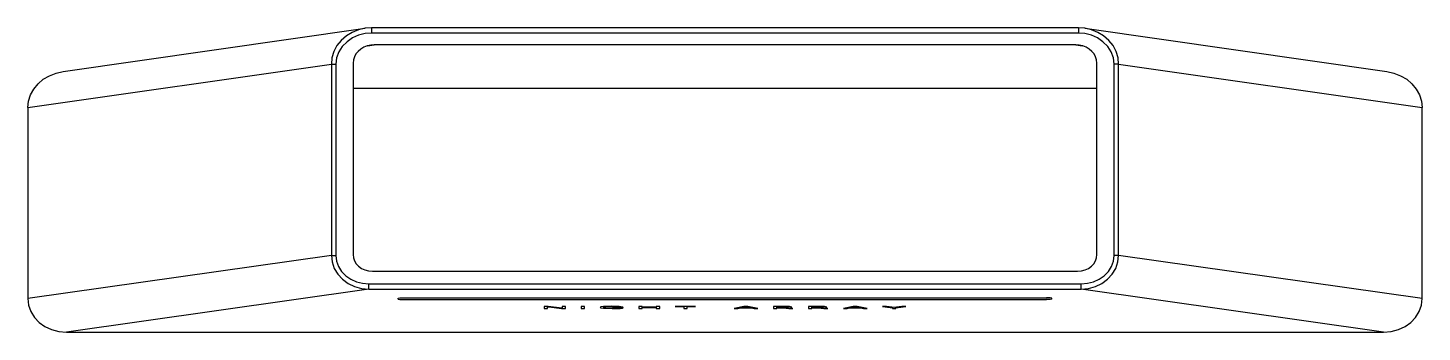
# Model space of a CAD drawing. Header units: millimetres. Extents: x -160 to 160, y 70 to 140.
import ezdxf

# ---------------------------------------------------------------- set-up
doc = ezdxf.new("R2010")
doc.units = ezdxf.units.MM
doc.layers.add('OUTLINE', color=7, linetype='Continuous')

msp = doc.modelspace()

# ---------------------------------------------------------------- linework, layer by layer
at = {"layer": 'OUTLINE'}
for points in [[(-151.87, 129.892), (-82.57, 139.792)], [(-82.57, 139.792), (-84.1, 139.448), (-85.559, 138.865), (-86.902, 138.052), (-88.084, 137.027), (-89.055, 135.819), (-89.773, 134.473), (-90.208, 133.041), (-90.347, 131.587)], [(-81.109, 138.696), (-82.616, 138.571), (-84.09, 138.197), (-85.489, 137.575), (-86.757, 136.71), (-87.83, 135.625), (-88.642, 134.364), (-89.143, 132.992), (-89.311, 131.587)], [(-81.109, 139.896), (-82.57, 139.792)], [(-81.109, 139.892), (-82.57, 139.792)], [(-81.109, 139.896), (-81.109, 138.696)], [(81.109, 139.896), (-81.109, 139.896)], [(-81.109, 139.892), (-81.109, 139.895)], [(81.109, 139.892), (-81.109, 139.892)], [(81.109, 138.696), (-81.109, 138.696)], [(81.109, 139.892), (81.109, 139.896)], [(81.109, 139.896), (81.109, 138.696)], [(82.57, 139.792), (81.109, 139.896)], [(82.57, 139.792), (81.109, 139.892)], [(89.311, 131.587), (89.143, 132.992), (88.642, 134.364), (87.83, 135.625), (86.757, 136.71), (85.489, 137.575), (84.09, 138.197), (82.616, 138.571), (81.109, 138.696)], [(90.347, 131.587), (90.208, 133.041), (89.773, 134.473), (89.055, 135.819), (88.084, 137.027), (86.902, 138.052), (85.559, 138.865), (84.1, 139.448), (82.57, 139.792)], [(82.57, 139.792), (151.87, 129.892)], [(-81.304, 135.932), (-82.122, 135.749), (-82.895, 135.443), (-83.598, 135.023), (-84.207, 134.503), (-84.703, 133.901), (-85.069, 133.236), (-85.294, 132.529), (-85.369, 131.804)], [(-82.048, 135.771), (-80.545, 135.986)], [(-80.545, 135.986), (-81.304, 135.932)], [(80.545, 135.986), (-80.545, 135.986)], [(81.304, 135.932), (80.545, 135.986)], [(80.545, 135.986), (82.048, 135.771)], [(85.369, 131.804), (85.294, 132.529), (85.069, 133.236), (84.703, 133.901), (84.207, 134.503), (83.598, 135.023), (82.895, 135.443), (82.122, 135.749), (81.304, 135.932)], [(-160, 121.636), (-90.347, 131.587)], [(-90.347, 131.587), (-90.347, 87.642)], [(-90.347, 131.587), (-89.311, 131.587)], [(-89.311, 131.587), (-89.311, 87.642)], [(-85.369, 131.804), (-85.369, 87.86)], [(85.369, 87.86), (85.369, 131.804)], [(89.311, 87.642), (89.311, 131.587)], [(90.347, 131.587), (89.311, 131.587)], [(90.347, 131.587), (160, 121.636)], [(90.347, 87.642), (90.347, 131.587)], [(-160, 121.636), (-159.849, 123.086), (-159.399, 124.499), (-158.667, 125.83), (-157.676, 127.034), (-156.458, 128.074), (-155.053, 128.913), (-153.506, 129.526), (-151.87, 129.892)], [(151.87, 129.892), (153.506, 129.526), (155.053, 128.913), (156.458, 128.074), (157.676, 127.034), (158.667, 125.83), (159.399, 124.499), (159.849, 123.086), (160, 121.636)], [(85.369, 125.986), (-85.369, 125.986)], [(-160, 121.636), (-160, 77.692)], [(160, 77.692), (160, 121.636)], [(-90.347, 87.642), (-160, 77.692)], [(-90.347, 87.642), (-89.311, 87.642)], [(-90.347, 87.642), (-90.175, 86.118), (-89.677, 84.649), (-88.87, 83.302), (-87.793, 82.134), (-86.493, 81.187), (-85.023, 80.49), (-83.433, 80.06), (-81.768, 79.908)], [(-89.311, 87.642), (-89.163, 86.334), (-88.72, 85.072), (-87.998, 83.919), (-87.037, 82.929), (-85.886, 82.139), (-84.596, 81.567), (-83.211, 81.221), (-81.767, 81.104)], [(-85.369, 87.86), (-85.285, 87.101), (-85.035, 86.376), (-84.629, 85.711), (-84.081, 85.131), (-83.411, 84.656), (-82.644, 84.304), (-81.807, 84.087), (-80.932, 84.014)], [(80.932, 84.014), (81.807, 84.087), (82.644, 84.304), (83.411, 84.656), (84.081, 85.131), (84.629, 85.711), (85.035, 86.376), (85.285, 87.101), (85.369, 87.86)], [(81.767, 81.104), (83.211, 81.221), (84.596, 81.567), (85.886, 82.139), (87.037, 82.929), (87.998, 83.919), (88.72, 85.072), (89.163, 86.334), (89.311, 87.642)], [(81.768, 79.908), (83.433, 80.06), (85.023, 80.49), (86.493, 81.187), (87.793, 82.134), (88.87, 83.302), (89.677, 84.649), (90.175, 86.118), (90.347, 87.642)], [(90.347, 87.642), (89.311, 87.642)], [(160, 77.692), (90.347, 87.642)], [(-80.932, 84.014), (80.932, 84.014)], [(-81.768, 81.104), (81.768, 81.104)], [(-81.768, 79.908), (-81.767, 81.104)], [(81.768, 79.908), (81.768, 81.104)], [(-160, 77.692), (-159.831, 76.174), (-159.332, 74.724), (-158.519, 73.395), (-157.423, 72.234), (-156.084, 71.284), (-154.549, 70.579), (-152.877, 70.146), (-151.126, 70)], [(-81.768, 79.908), (-151.126, 70)], [(-81.768, 79.908), (81.768, 79.908)], [(-75, 77.816), (-74.649, 77.887), (-73.8, 77.916)], [(-75, 77.816), (-74.649, 77.887), (-73.8, 77.916)], [(-75, 77.6), (-75, 77.816)], [(-75, 77.6), (-75, 77.816)], [(-75, 77.6), (-74.649, 77.53), (-73.8, 77.501)], [(-75, 77.6), (-74.649, 77.53), (-73.8, 77.501)], [(-73.8, 77.916), (73.8, 77.916)], [(-73.8, 77.916), (73.8, 77.916)], [(-73.8, 77.501), (73.8, 77.501)], [(-73.8, 77.501), (73.8, 77.501)], [(75, 77.816), (74.649, 77.887), (73.8, 77.916)], [(75, 77.816), (74.649, 77.887), (73.8, 77.916)], [(75, 77.6), (74.649, 77.53), (73.8, 77.501)], [(75, 77.6), (74.649, 77.53), (73.8, 77.501)], [(75, 77.6), (75, 77.816)], [(75, 77.6), (75, 77.816)], [(151.126, 70), (81.768, 79.908)], [(151.126, 70), (152.877, 70.146), (154.549, 70.579), (156.084, 71.284), (157.423, 72.234), (158.519, 73.395), (159.332, 74.724), (159.831, 76.174), (160, 77.692)], [(-41.517, 75.923), (-41.517, 75.41)], [(-40.587, 75.923), (-41.517, 75.923)], [(-41.517, 75.41), (-40.724, 75.41)], [(-40.724, 75.703), (-40.786, 75.845)], [(-40.786, 75.845), (-39.786, 75.702)], [(-40.724, 75.41), (-40.724, 75.703)], [(-38.072, 75.595), (-40.587, 75.923)], [(-39.786, 75.702), (-37.545, 75.41)], [(-37.341, 75.487), (-38.072, 75.595)], [(-37.545, 75.41), (-36.607, 75.41)], [(-36.607, 75.923), (-37.395, 75.923)], [(-37.395, 75.923), (-37.395, 75.608)], [(-37.395, 75.608), (-37.341, 75.487)], [(-36.607, 75.41), (-36.607, 75.923)], [(-32.248, 75.923), (-33.037, 75.923)], [(-33.037, 75.923), (-33.037, 75.41)], [(-33.037, 75.41), (-32.248, 75.41)], [(-32.248, 75.41), (-32.248, 75.923)], [(-25.96, 75.93), (-27.914, 75.859), (-28.476, 75.776), (-28.678, 75.666)], [(-28.678, 75.666), (-28.478, 75.557), (-27.914, 75.474), (-25.91, 75.403)], [(-27.91, 75.666), (-27.758, 75.754), (-27.341, 75.818), (-25.956, 75.87)], [(-25.91, 75.464), (-27.337, 75.516), (-27.758, 75.579), (-27.91, 75.666)], [(-23.42, 75.762), (-24.284, 75.884), (-25.96, 75.93)], [(-25.956, 75.87), (-24.233, 75.762)], [(-25.91, 75.403), (-24.09, 75.46), (-23.563, 75.525), (-23.374, 75.612)], [(-24.146, 75.611), (-24.648, 75.503), (-25.91, 75.464)], [(-23.374, 75.668), (-25.748, 75.668)], [(-25.748, 75.668), (-25.748, 75.611)], [(-25.748, 75.611), (-24.146, 75.611)], [(-24.233, 75.762), (-23.42, 75.762)], [(-23.374, 75.612), (-23.374, 75.668)], [(-19.804, 75.923), (-19.804, 75.41)], [(-19.016, 75.923), (-19.804, 75.923)], [(-19.804, 75.41), (-19.016, 75.41)], [(-19.016, 75.701), (-19.016, 75.923)], [(-15.77, 75.701), (-19.016, 75.701)], [(-19.016, 75.41), (-19.016, 75.644)], [(-19.016, 75.644), (-15.77, 75.644)], [(-14.981, 75.923), (-15.77, 75.923)], [(-15.77, 75.923), (-15.77, 75.701)], [(-15.77, 75.644), (-15.77, 75.41)], [(-15.77, 75.41), (-14.981, 75.41)], [(-14.981, 75.41), (-14.981, 75.923)], [(-11.411, 75.923), (-11.411, 75.866)], [(-6.738, 75.923), (-11.411, 75.923)], [(-11.411, 75.866), (-9.465, 75.866)], [(-9.465, 75.866), (-9.465, 75.41)], [(-9.465, 75.41), (-8.676, 75.41)], [(-8.676, 75.41), (-8.676, 75.866)], [(-8.676, 75.866), (-6.738, 75.866)], [(-6.738, 75.866), (-6.738, 75.923)], [(4.347, 75.923), (2.102, 75.41)], [(2.102, 75.41), (2.94, 75.41)], [(2.94, 75.41), (3.538, 75.553)], [(3.538, 75.553), (6.086, 75.553)], [(3.779, 75.61), (4.215, 75.715)], [(5.842, 75.61), (3.779, 75.61)], [(4.215, 75.715), (4.8, 75.871)], [(5.26, 75.923), (4.347, 75.923)], [(4.8, 75.871), (5.393, 75.715)], [(7.535, 75.41), (5.26, 75.923)], [(5.393, 75.715), (5.842, 75.61)], [(6.086, 75.553), (6.705, 75.41)], [(6.705, 75.41), (7.535, 75.41)], [(11.105, 75.923), (11.105, 75.41)], [(13.222, 75.923), (11.105, 75.923)], [(11.105, 75.41), (11.893, 75.41)], [(11.893, 75.667), (11.893, 75.866)], [(11.893, 75.866), (13.18, 75.866)], [(13.188, 75.667), (11.893, 75.667)], [(11.893, 75.41), (11.893, 75.609)], [(11.893, 75.609), (13.226, 75.609)], [(13.18, 75.866), (14.232, 75.838), (14.546, 75.765)], [(14.546, 75.765), (14.233, 75.694), (13.188, 75.667)], [(15.33, 75.765), (14.817, 75.879), (13.222, 75.923)], [(13.226, 75.609), (13.371, 75.609)], [(13.371, 75.609), (14.658, 75.41)], [(14.184, 75.621), (15.05, 75.676), (15.33, 75.765)], [(15.571, 75.41), (14.184, 75.621)], [(14.658, 75.41), (15.571, 75.41)], [(19.141, 75.923), (19.141, 75.41)], [(21.257, 75.923), (19.141, 75.923)], [(19.141, 75.41), (19.929, 75.41)], [(19.929, 75.667), (19.929, 75.866)], [(19.929, 75.866), (21.216, 75.866)], [(21.224, 75.667), (19.929, 75.667)], [(19.929, 75.41), (19.929, 75.609)], [(19.929, 75.609), (21.262, 75.609)], [(21.216, 75.866), (22.267, 75.838), (22.581, 75.765)], [(22.581, 75.765), (22.269, 75.694), (21.224, 75.667)], [(23.366, 75.765), (22.853, 75.879), (21.257, 75.923)], [(21.262, 75.609), (21.407, 75.609)], [(21.407, 75.609), (22.693, 75.41)], [(22.22, 75.621), (23.086, 75.676), (23.366, 75.765)], [(23.607, 75.41), (22.22, 75.621)], [(22.693, 75.41), (23.607, 75.41)], [(29.422, 75.923), (27.177, 75.41)], [(27.177, 75.41), (28.015, 75.41)], [(28.015, 75.41), (28.613, 75.553)], [(28.613, 75.553), (31.161, 75.553)], [(28.853, 75.61), (29.289, 75.715)], [(30.916, 75.61), (28.853, 75.61)], [(29.289, 75.715), (29.874, 75.871)], [(30.335, 75.923), (29.422, 75.923)], [(29.874, 75.871), (30.468, 75.715)], [(32.609, 75.41), (30.335, 75.923)], [(30.468, 75.715), (30.916, 75.61)], [(31.161, 75.553), (31.779, 75.41)], [(31.779, 75.41), (32.609, 75.41)], [(37.092, 75.923), (36.179, 75.923)], [(36.179, 75.923), (38.454, 75.62)], [(38.317, 75.758), (37.092, 75.923)], [(38.856, 75.674), (38.317, 75.758)], [(38.454, 75.62), (38.454, 75.41)], [(38.454, 75.41), (39.242, 75.41)], [(39.388, 75.758), (38.856, 75.674)], [(39.242, 75.62), (41.517, 75.923)], [(39.242, 75.41), (39.242, 75.62)], [(40.608, 75.923), (39.388, 75.758)], [(41.517, 75.923), (40.608, 75.923)], [(-151.126, 70), (151.126, 70)]]:
    msp.add_lwpolyline(points, dxfattribs=at)

doc.saveas('drawing.dxf')
